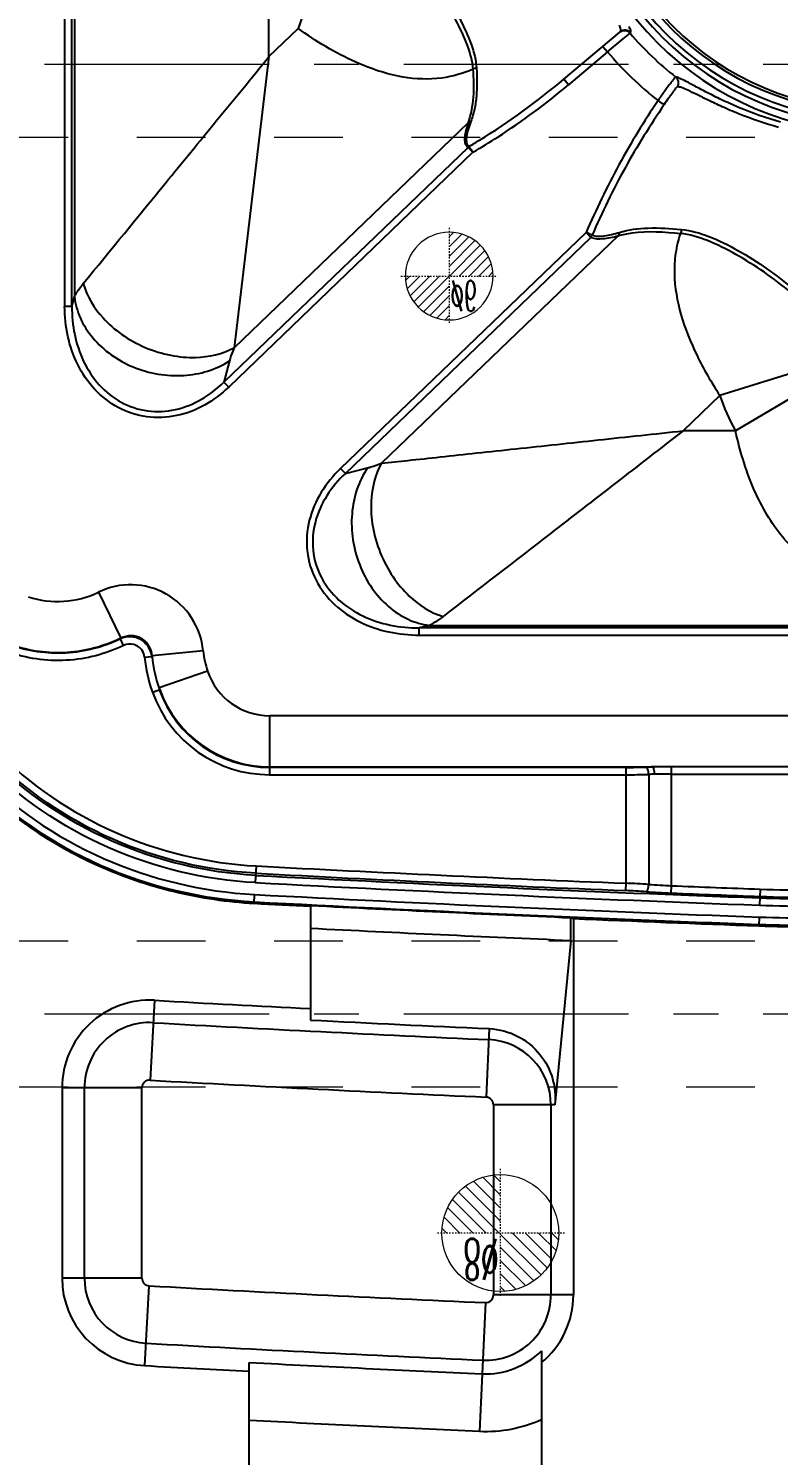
# Model space of a CAD drawing. Header units: millimetres. Extents: x 2634 to 3034, y 1430 to 1883.
# Drawn here: x 2706.3 to 2757.7, y 1497.5 to 1595.1 of the extents above; entities that cross this region are included whole.
import ezdxf
from ezdxf.enums import TextEntityAlignment as Align

# ---------------------------------------------------------------- set-up
doc = ezdxf.new("R2010")
doc.units = ezdxf.units.MM
doc.linetypes.add('CENTER', pattern=[0.6, 0.375, -0.075, 0.075, -0.075])
doc.linetypes.add('HIDDEN', pattern=[0.2, 0.1, -0.1])
doc.layers.add('cool', color=153, linetype='HIDDEN', lineweight=9)
doc.layers.add('epin', color=13, linetype='Continuous', lineweight=9)
doc.layers.add('DEFAULT_2', color=8, linetype='HIDDEN')
doc.styles.add('TXT05', font='txt.shx', dxfattribs={"width": 0.5, "bigfont": 'gbcbig.shx'})

# ---------------------------------------------------------------- blocks, each defined once
blk = doc.blocks.new('epin_ejp_8')
at = {"layer": 'epin'}
h = blk.add_hatch(dxfattribs=at)
h.set_pattern_fill('_ANSI31', color=123, scale=0.2, angle=90)
h.set_pattern_definition([(135, (170.5, -113), (-0.4490128, -0.4490128), [])])
h.paths.add_polyline_path([(0, 4, 0.414214), (-4, 0), (0, 0)])
h.paths.add_polyline_path([(4, 0), (0, 0), (0, -4, 0.414214)])
at = {"layer": 'epin', "color": 1, "linetype": 'CENTER', "ltscale": 0.16}
for p, q in [((0, -4.4), (0, 4.4)), ((-4.4, 0), (4.4, 0))]:
    blk.add_line(p, q, dxfattribs=at)
at = {"layer": 'epin'}
blk.add_circle((0, 0), 4, dxfattribs=at)
at = {"layer": 'epin', "color": 6, "style": 'TXT05', "width": 0.5}
blk.add_text('%%c8', height=2.8, dxfattribs=at).set_placement((1.327, 1.8), align=Align.MIDDLE)
blk = doc.blocks.new('epin_ejp_6')
at = {"layer": 'epin'}
h = blk.add_hatch(dxfattribs=at)
h.set_pattern_fill('_ANSI31', color=123, scale=0.15, angle=90)
h.set_pattern_definition([(135, (119, 124), (-0.3367596, -0.3367596), [])])
h.paths.add_polyline_path([(0, 3, 0.414214), (-3, 0), (0, 0)])
h.paths.add_polyline_path([(3, 0), (0, 0), (0, -3, 0.414214)])
at = {"layer": 'epin', "color": 1, "linetype": 'CENTER', "ltscale": 0.12}
for p, q in [((0, -3.3), (0, 3.3)), ((-3.3, 0), (3.3, 0))]:
    blk.add_line(p, q, dxfattribs=at)
at = {"layer": 'epin'}
blk.add_circle((0, 0), 3, dxfattribs=at)
at = {"layer": 'epin', "color": 6, "style": 'TXT05', "width": 0.5}
blk.add_text('%%c6', height=2.1, dxfattribs=at).set_placement((0.995, 1.35), align=Align.MIDDLE)

msp = doc.modelspace()

# ---------------------------------------------------------------- linework, layer by layer
at = {"color": 7, "linetype": 'Continuous'}
for p, q in [((2708.806, 1652.643), (2708.806, 1576.099)), ((2709.302, 1576.099), (2709.302, 1652.643)), ((2709.474, 1652.471), (2709.474, 1576.758)), ((2727.16, 1601.838), (2724.786, 1595.114)), ((2722.792, 1593.197), (2722.792, 1596.045)), ((2722.792, 1593.197), (2724.786, 1595.114)), ((2742.963, 1591.645), (2746.8, 1594.864)), ((2747.505, 1594.805), (2747.552, 1594.843)), ((2745.646, 1593.896), (2745.969, 1593.511)), ((2745.969, 1593.511), (2747.029, 1594.403)), ((2747.029, 1594.403), (2747.367, 1594.688)), ((2747.367, 1594.688), (2747.505, 1594.804)), ((2722.792, 1593.197), (2720.403, 1573.269)), ((2745.969, 1593.511), (2743.286, 1591.26)), ((2743.286, 1591.26), (2742.963, 1591.645)), ((2720.403, 1573.269), (2736.443, 1588.693)), ((2736.419, 1586.983), (2719.705, 1570.912)), ((2736.746, 1586.642), (2720.033, 1570.572)), ((2736.419, 1586.983), (2736.746, 1586.642)), ((2727.691, 1565.006), (2744.49, 1581.159)), ((2744.49, 1581.159), (2744.818, 1580.818)), ((2728.018, 1564.665), (2744.818, 1580.818)), ((2746.692, 1580.934), (2730.497, 1565.362)), ((2709.302, 1576.099), (2709.474, 1576.758)), ((2709.302, 1576.099), (2708.806, 1576.099)), ((2720.085, 1572.365), (2719.705, 1570.912)), ((2760.463, 1572.105), (2753.653, 1569.998)), ((2719.705, 1570.912), (2720.033, 1570.572)), ((2760.859, 1571.217), (2754.723, 1567.583)), ((2753.653, 1569.998), (2751.142, 1567.583)), ((2754.723, 1567.583), (2751.142, 1567.583)), ((2728.018, 1564.665), (2727.691, 1565.006)), ((2728.018, 1564.665), (2729.544, 1565.045)), ((2711.112, 1556.536), (2712.644, 1553.383)), ((2733.768, 1554.265), (2733.076, 1554.092)), ((2769.542, 1554.092), (2733.076, 1554.092)), ((2733.076, 1553.597), (2733.076, 1554.092)), ((2733.768, 1554.265), (2769.777, 1554.265)), ((2712.623, 1553.339), (2712.644, 1553.383)), ((2712.841, 1552.888), (2712.624, 1553.339)), ((2733.076, 1553.597), (2769.542, 1553.597)), ((2714.271, 1552.087), (2714.77, 1552.138)), ((2714.77, 1552.138), (2714.796, 1552.179)), ((2718.285, 1552.522), (2714.796, 1552.179)), ((2718.588, 1551.128), (2715.272, 1549.99)), ((2714.813, 1549.693), (2715.284, 1549.861)), ((2767.169, 1548.082), (2722.852, 1548.082)), ((2722.852, 1544.576), (2722.852, 1548.082)), ((2722.852, 1544.576), (2722.83, 1544.545)), ((2747.21, 1544.545), (2722.83, 1544.545)), ((2722.83, 1544.545), (2722.83, 1544.045)), ((2722.83, 1544.045), (2747.21, 1544.045)), ((2722.852, 1544.576), (2749.061, 1544.576)), ((2747.21, 1544.545), (2747.21, 1536.615)), ((2748.78, 1544.064), (2748.78, 1536.538)), ((2770.524, 1544.59), (2750.349, 1544.59)), ((2750.349, 1536.445), (2750.349, 1544.59)), ((2750.349, 1544.091), (2770.524, 1544.092)), ((2721.909, 1537.801), (2721.848, 1536.656)), ((2747.21, 1536.615), (2747.189, 1536.114)), ((2750.33, 1535.944), (2750.349, 1536.445)), ((2721.774, 1535.241), (2721.805, 1535.845)), ((2756.402, 1536.215), (2756.361, 1535.114)), ((2725.625, 1535.041), (2725.625, 1527.252)), ((2756.347, 1533.697), (2756.369, 1534.301)), ((2743.449, 1534.259), (2743.625, 1534.199)), ((2743.449, 1532.707), (2743.449, 1534.259)), ((2743.625, 1534.199), (2743.625, 1508.438)), ((2743.449, 1532.707), (2742.363, 1521.451)), ((2714.96, 1528.603), (2714.655, 1523.139)), ((2737.861, 1526.665), (2737.649, 1521.978)), ((2714.098, 1522.612), (2708.625, 1522.612)), ((2708.625, 1522.612), (2708.625, 1509.592)), ((2710.159, 1509.592), (2710.159, 1522.612)), ((2714.098, 1509.592), (2714.098, 1522.612)), ((2742.363, 1521.451), (2738.153, 1521.451)), ((2738.153, 1521.451), (2738.153, 1508.438)), ((2742.092, 1521.451), (2742.092, 1508.438)), ((2714.098, 1509.592), (2708.625, 1509.592)), ((2714.293, 1503.601), (2714.596, 1509.065)), ((2737.602, 1507.911), (2737.207, 1499.108)), ((2743.625, 1508.438), (2738.153, 1508.438)), ((2741.437, 1504.613), (2741.437, 1462.672)), ((2721.437, 1462.672), (2721.437, 1503.817))]:
    msp.add_line(p, q, dxfattribs=at)
for centre, radius, start, end in [((2764.246, 1609.037), 21.044, 180, 270), ((2764.246, 1609.037), 20.542, 180, 270), ((2764.246, 1609.037), 20.189, 180, 270), ((2764.246, 1609.037), 19.687, 180, 270), ((2764.246, 1609.037), 19.502, 180, 270), ((2764.246, 1609.037), 21.973, 220.3702, 231.72543), ((2764.246, 1609.037), 23.981, 220.34695, 231.825), ((2714.088, 1625.013), 44.084, 300.54386, 301.62961), ((2764.454, 1573.342), 11.306, 197.20244, 210.61639), ((2713.273, 1551.981), 1.505, 5.97687, 115.55645), ((2724.39, 1553.117), 10.171, 185.81261, 199.67255), ((2724.391, 1553.117), 9.656, 185.81301, 199.67325), ((2724.401, 1553.12), 6.145, 185.58732, 198.9195), ((2722.85, 1552.586), 4.504, 198.89633, 270.02772), ((2722.806, 1552.594), 7.971, 199.06081, 199.94133), ((2722.826, 1552.553), 8.508, 199.64314, 270.02726), ((2722.822, 1552.547), 8.001, 199.61058, 270.05988), ((2722.871, 1552.616), 8.04, 199.93248, 269.86551), ((2747.215, 1594.635), 50.09, 269.99446, 271.61079), ((2747.209, 1606.391), 62.347, 270.00097, 271.44378), ((2750.232, 1488.56), 56.029, 91.19725, 91.64557), ((2750.246, 1497.672), 46.416, 91.31794, 91.80994), ((2833.625, 3650.982), 2116.634, 266.973788, 267.659583), ((2833.625, 3650.982), 2116.133, 266.973788, 267.659583), ((2833.625, 3650.982), 2117.278, 266.973788, 267.908688), ((2833.625, 3650.982), 2116.778, 266.973788, 267.908688), ((2744.885, 1473.254), 63.404, 86.4788, 87.89915), ((2752.412, 1584.588), 48.187, 265.67745, 267.54734), ((2833.625, 3650.982), 2116.177, 267.744707, 267.908688), ((2833.625, 3650.982), 2118.593, 266.973788, 267.909704), ((2833.625, 3650.982), 2118.091, 266.973788, 267.909704), ((2745.163, 1485.975), 50.18, 86.06938, 87.6854), ((2752.67, 1595.537), 59.639, 266.08903, 267.75086), ((2833.625, 3650.982), 2116.678, 267.744707, 267.908688), ((2760.047, 1636.057), 100.51, 267.90869, 269.99988), ((2760.047, 1636.057), 100.41, 267.90869, 269.99988), ((2760.047, 1636.057), 99.909, 267.90869, 269.99988), ((2833.625, 3650.982), 2118.695, 266.973788, 267.078096), ((2833.625, 3650.982), 2118.643, 267.078023, 267.56057), ((2760.047, 1636.057), 101.011, 267.90869, 269.99988), ((2760.012, 1634.097), 99.862, 267.9097, 269.99988), ((2833.625, 3650.983), 2120.195, 267.080164, 267.562356), ((2833.625, 3650.982), 2118.695, 267.565403, 267.909704), ((2760.012, 1634.097), 100.467, 267.9097, 269.77041), ((2760.012, 1634.097), 100.364, 267.9097, 269.99988), ((2714.625, 1522.612), 6, 86.79985, 180), ((2833.625, 3650.983), 2125.695, 266.79985, 267.087725), ((2714.625, 1522.612), 4.467, 86.79985, 180), ((2833.625, 3650.983), 2127.228, 266.79985, 267.418836), ((2833.625, 3650.983), 2126.476, 267.088795, 267.418836), ((2737.625, 1521.451), 4.467, 0, 87.41884), ((2714.625, 1522.612), 0.528, 86.79985, 180), ((2833.625, 3650.983), 2131.168, 266.79985, 267.418836), ((2737.625, 1521.451), 0.528, 0, 87.41884), ((2714.625, 1509.592), 6, 180, 266.81927), ((2714.625, 1509.592), 4.467, 180, 266.81927), ((2714.625, 1509.592), 0.528, 180, 266.81927), ((2833.625, 3650.983), 2145.223, 266.819268, 267.434492), ((2737.625, 1508.438), 4.467, 267.43449, 0), ((2737.625, 1508.438), 0.528, 267.43449, 0), ((2737.625, 1508.438), 6, 309.43839, 0), ((2833.625, 3650.983), 2149.162, 266.819268, 267.434492), ((2737.625, 1508.438), 5.4, 267.43449, 314.90166), ((2833.625, 3650.983), 2150.695, 266.819268, 267.009875), ((2833.625, 3650.983), 2150.095, 267.00904, 267.434492), ((2833.625, 3650.983), 2154.034, 267.014514, 267.434492), ((2737.625, 1508.438), 9.339, 267.43449, 294.08781)]:
    msp.add_arc(centre, radius, start, end, dxfattribs=at)
for points, knots in [([(2736.763, 1592.339), (2736.72, 1592.892), (2736.396, 1594.053), (2735.27, 1596.378), (2734.222, 1598.119), (2733.523, 1599.328)], [0, 0, 0, 0, 0.214728, 0.459322, 1, 1, 1, 1]), ([(2733.742, 1599.469), (2734.119, 1598.86), (2734.831, 1597.64), (2735.847, 1595.855), (2736.635, 1594.137), (2736.978, 1592.962), (2736.994, 1592.402)], [0, 0, 0, 0, 0.274273, 0.541057, 0.785443, 1, 1, 1, 1]), ([(2736.763, 1592.34), (2736.08, 1592.037), (2734.49, 1591.578), (2731.677, 1591.695), (2728.302, 1592.857), (2726.015, 1594.236), (2724.786, 1595.114)], [0, 0, 0, 0, 0.1745, 0.380272, 0.647238, 1, 1, 1, 1]), ([(2746.846, 1594.903), (2746.884, 1594.935), (2746.878, 1595.121), (2746.821, 1595.25), (2746.781, 1595.345)], [0, 0, 0, 0, 0.328603, 1, 1, 1, 1]), ([(2746.8, 1594.864), (2746.866, 1594.92), (2747.03, 1594.997), (2747.211, 1594.982), (2747.292, 1594.952)], [0, 0, 0, 0, 0.499877, 1, 1, 1, 1]), ([(2746.846, 1594.903), (2746.917, 1594.962), (2747.085, 1595.038), (2747.267, 1595.018), (2747.344, 1594.989)], [0, 0, 0, 0, 0.528144, 1, 1, 1, 1]), ([(2747.344, 1594.989), (2747.363, 1594.982), (2747.441, 1594.947), (2747.509, 1594.892), (2747.551, 1594.843)], [0, 0, 0, 0, 0.240318, 1, 1, 1, 1]), ([(2747.552, 1594.843), (2747.564, 1594.854), (2747.575, 1594.904), (2747.537, 1595.044), (2747.48, 1595.163), (2747.434, 1595.253)], [0, 0, 0, 0, 0.112989, 0.306072, 1, 1, 1, 1]), ([(2710.084, 1577.662), (2711.957, 1579.952), (2714.994, 1583.659), (2719.223, 1588.844), (2721.599, 1591.722), (2722.792, 1593.197)], [0, 0, 0, 0, 0.442107, 0.716375, 1, 1, 1, 1]), ([(2736.443, 1588.693), (2736.637, 1589.245), (2736.857, 1590.47), (2736.812, 1591.7), (2736.763, 1592.339)], [0, 0, 0, 0, 0.476998, 1, 1, 1, 1]), ([(2736.994, 1592.402), (2737.033, 1591.76), (2737.053, 1590.815), (2736.874, 1589.594), (2736.708, 1589.027), (2736.611, 1588.753)], [0, 0, 0, 0, 0.522119, 0.763636, 1, 1, 1, 1]), ([(2736.746, 1586.642), (2737.325, 1586.978), (2739.602, 1588.374), (2741.751, 1589.975), (2743.286, 1591.26)], [0, 0, 0, 0, 0.250585, 1, 1, 1, 1]), ([(2750.635, 1591.787), (2750.616, 1591.785), (2750.57, 1591.734), (2750.487, 1591.647), (2750.37, 1591.494), (2750.222, 1591.298), (2750.046, 1591.058), (2749.776, 1590.684), (2749.566, 1590.389), (2749.424, 1590.185)], [0, 0, 0, 0, 0.029064, 0.091857, 0.187172, 0.311561, 0.460704, 0.629389, 1, 1, 1, 1]), ([(2750.746, 1591.123), (2750.73, 1591.123), (2750.69, 1591.085), (2750.626, 1591.015), (2750.537, 1590.899), (2750.426, 1590.748), (2750.296, 1590.566), (2750.098, 1590.283), (2749.945, 1590.06), (2749.842, 1589.905)], [0, 0, 0, 0, 0.032392, 0.097253, 0.19376, 0.318562, 0.467225, 0.634306, 1, 1, 1, 1]), ([(2750.746, 1591.123), (2750.811, 1591.226), (2750.865, 1591.486), (2750.729, 1591.713), (2750.635, 1591.787)], [0, 0, 0, 0, 0.503921, 1, 1, 1, 1]), ([(2757.791, 1588.709), (2756.821, 1588.986), (2755.46, 1589.469), (2753.811, 1590.212), (2752.824, 1590.706), (2752.023, 1591.131), (2751.406, 1591.465), (2750.969, 1591.678), (2750.728, 1591.778), (2750.635, 1591.787)], [0, 0, 0, 0, 0.387839, 0.553066, 0.695095, 0.811828, 0.901797, 0.964351, 1, 1, 1, 1]), ([(2757.663, 1588.346), (2756.737, 1588.603), (2755.437, 1589.051), (2753.854, 1589.734), (2752.902, 1590.186), (2752.125, 1590.57), (2751.519, 1590.868), (2751.085, 1591.052), (2750.839, 1591.127), (2750.746, 1591.123)], [0, 0, 0, 0, 0.386185, 0.550742, 0.692457, 0.809194, 0.899458, 0.962778, 1, 1, 1, 1]), ([(2749.424, 1590.185), (2748.468, 1588.76), (2746.671, 1585.828), (2745.177, 1582.732), (2744.49, 1581.159)], [0, 0, 0, 0, 0.499868, 1, 1, 1, 1]), ([(2749.842, 1589.905), (2749.828, 1589.914), (2749.685, 1590.001), (2749.547, 1590.096), (2749.424, 1590.185)], [0, 0, 0, 0, 0.095461, 1, 1, 1, 1]), ([(2749.842, 1589.905), (2748.894, 1588.492), (2747.082, 1585.607), (2745.582, 1582.543), (2744.92, 1580.976)], [0, 0, 0, 0, 0.500081, 1, 1, 1, 1]), ([(2736.443, 1588.693), (2736.419, 1588.624), (2736.333, 1588.362), (2736.258, 1588.096), (2736.22, 1587.897)], [0, 0, 0, 0, 0.264101, 1, 1, 1, 1]), ([(2736.611, 1588.753), (2736.542, 1588.573), (2736.422, 1588.231), (2736.314, 1587.807), (2736.29, 1587.503), (2736.308, 1587.313), (2736.37, 1587.153), (2736.448, 1587.074), (2736.491, 1587.045)], [0, 0, 0, 0, 0.319139, 0.600685, 0.719891, 0.823328, 0.913829, 1, 1, 1, 1]), ([(2736.22, 1587.897), (2736.201, 1587.797), (2736.175, 1587.61), (2736.181, 1587.347), (2736.252, 1587.123), (2736.359, 1587.018), (2736.419, 1586.983)], [0, 0, 0, 0, 0.306452, 0.568444, 0.791086, 1, 1, 1, 1]), ([(2736.746, 1586.642), (2736.698, 1586.727), (2736.615, 1586.863), (2736.521, 1586.992), (2736.491, 1587.045)], [0, 0, 0, 0, 0.614285, 1, 1, 1, 1]), ([(2744.92, 1580.976), (2744.862, 1580.998), (2744.72, 1581.064), (2744.577, 1581.124), (2744.49, 1581.159)], [0, 0, 0, 0, 0.399235, 1, 1, 1, 1]), ([(2744.92, 1580.976), (2745.038, 1580.932), (2745.314, 1580.889), (2745.942, 1580.932), (2746.431, 1581.061), (2746.771, 1581.162)], [0, 0, 0, 0, 0.200689, 0.436156, 1, 1, 1, 1]), ([(2746.692, 1580.934), (2747.005, 1581.022), (2748.41, 1581.301), (2749.855, 1581.203), (2750.949, 1581.088)], [0, 0, 0, 0, 0.228533, 1, 1, 1, 1]), ([(2746.771, 1581.162), (2747.411, 1581.351), (2748.842, 1581.53), (2750.265, 1581.438), (2751.018, 1581.364)], [0, 0, 0, 0, 0.468878, 1, 1, 1, 1]), ([(2751.018, 1581.364), (2751.662, 1581.299), (2753.008, 1580.912), (2754.943, 1579.941), (2756.885, 1578.713), (2758.116, 1577.748), (2758.709, 1577.242)], [0, 0, 0, 0, 0.220317, 0.469298, 0.735119, 1, 1, 1, 1]), ([(2744.818, 1580.818), (2745.073, 1580.716), (2745.734, 1580.706), (2746.347, 1580.842), (2746.692, 1580.934)], [0, 0, 0, 0, 0.436034, 1, 1, 1, 1]), ([(2750.949, 1581.088), (2750.801, 1580.645), (2750.583, 1579.736), (2750.473, 1577.857), (2750.912, 1575.453), (2752.042, 1572.661), (2753.079, 1570.878), (2753.653, 1569.998)], [0, 0, 0, 0, 0.118881, 0.236364, 0.476754, 0.732612, 1, 1, 1, 1]), ([(2758.516, 1577.035), (2757.935, 1577.533), (2756.713, 1578.464), (2754.801, 1579.661), (2752.903, 1580.624), (2751.583, 1581.018), (2750.949, 1581.088)], [0, 0, 0, 0, 0.264583, 0.53025, 0.779307, 1, 1, 1, 1]), ([(2709.474, 1576.758), (2709.51, 1576.83), (2709.687, 1577.149), (2709.905, 1577.443), (2710.084, 1577.662)], [0, 0, 0, 0, 0.221294, 1, 1, 1, 1]), ([(2710.084, 1577.662), (2710.324, 1576.791), (2711.13, 1575.478), (2712.711, 1574.109), (2714.292, 1573.232), (2716.021, 1572.7), (2718.103, 1572.509), (2719.608, 1572.838), (2720.403, 1573.269)], [0, 0, 0, 0, 0.216749, 0.353016, 0.5, 0.646984, 0.783251, 1, 1, 1, 1]), ([(2709.474, 1576.758), (2709.532, 1576.256), (2709.827, 1575.238), (2711.008, 1573.387), (2712.949, 1572.038), (2715.184, 1571.403), (2717.463, 1571.268), (2719.167, 1571.768), (2720.085, 1572.365)], [0, 0, 0, 0, 0.113819, 0.234026, 0.488899, 0.621874, 0.753677, 1, 1, 1, 1]), ([(2720.033, 1570.572), (2719.525, 1570.114), (2718.44, 1569.258), (2716.494, 1568.512), (2714.408, 1568.417), (2712.418, 1569.069), (2710.779, 1570.362), (2709.623, 1572.085), (2708.941, 1574.042), (2708.823, 1575.415), (2708.806, 1576.099)], [0, 0, 0, 0, 0.125169, 0.250169, 0.375044, 0.499919, 0.624855, 0.749803, 0.874852, 1, 1, 1, 1]), ([(2709.302, 1576.099), (2709.298, 1575.452), (2709.42, 1574.155), (2710.029, 1572.303), (2711.093, 1570.671), (2712.609, 1569.444), (2714.464, 1568.833), (2716.413, 1568.935), (2718.218, 1569.666), (2719.245, 1570.46), (2719.705, 1570.912)], [0, 0, 0, 0, 0.126338, 0.251964, 0.377061, 0.501443, 0.625403, 0.749588, 0.874192, 1, 1, 1, 1]), ([(2720.403, 1573.269), (2720.369, 1573.191), (2720.248, 1572.895), (2720.144, 1572.592), (2720.085, 1572.365)], [0, 0, 0, 0, 0.266119, 1, 1, 1, 1]), ([(2730.497, 1565.362), (2731.093, 1565.433), (2732.434, 1565.567), (2734.606, 1565.805), (2737.073, 1566.07), (2740.676, 1566.456), (2745.384, 1566.971), (2749.204, 1567.365), (2751.142, 1567.583)], [0, 0, 0, 0, 0.08675, 0.194661, 0.315733, 0.445135, 0.718268, 1, 1, 1, 1]), ([(2751.142, 1567.583), (2749.594, 1566.398), (2746.567, 1564.034), (2741.087, 1559.806), (2737.157, 1556.761), (2734.721, 1554.875)], [0, 0, 0, 0, 0.281733, 0.554865, 1, 1, 1, 1]), ([(2764.454, 1557.341), (2763.151, 1557.341), (2760.576, 1557.862), (2758.087, 1559.946), (2756.727, 1562.02), (2755.871, 1563.752), (2755.21, 1565.626), (2754.868, 1566.923), (2754.723, 1567.583)], [0, 0, 0, 0, 0.254621, 0.491325, 0.612518, 0.738179, 0.867882, 1, 1, 1, 1]), ([(2727.691, 1565.006), (2727.196, 1564.512), (2726.286, 1563.431), (2725.44, 1561.476), (2725.274, 1559.345), (2725.898, 1557.294), (2727.209, 1555.608), (2728.972, 1554.426), (2730.974, 1553.734), (2732.377, 1553.613), (2733.076, 1553.597)], [0, 0, 0, 0, 0.125141, 0.25018, 0.375072, 0.499933, 0.624868, 0.749809, 0.87486, 1, 1, 1, 1]), ([(2728.018, 1564.665), (2727.537, 1564.213), (2726.681, 1563.197), (2725.858, 1561.381), (2725.683, 1559.391), (2726.27, 1557.477), (2727.517, 1555.917), (2729.189, 1554.83), (2731.086, 1554.211), (2732.413, 1554.088), (2733.076, 1554.093)], [0, 0, 0, 0, 0.125872, 0.250482, 0.374613, 0.498463, 0.622779, 0.747894, 0.873585, 1, 1, 1, 1]), ([(2729.544, 1565.045), (2728.916, 1564.135), (2728.195, 1561.838), (2728.661, 1558.903), (2729.76, 1556.818), (2730.891, 1555.532), (2732.247, 1554.629), (2733.266, 1554.325), (2733.768, 1554.265)], [0, 0, 0, 0, 0.246349, 0.509651, 0.641117, 0.767673, 0.887216, 1, 1, 1, 1]), ([(2729.544, 1565.045), (2729.62, 1565.064), (2729.944, 1565.152), (2730.259, 1565.267), (2730.497, 1565.362)], [0, 0, 0, 0, 0.234046, 1, 1, 1, 1]), ([(2730.497, 1565.362), (2730.046, 1564.58), (2729.691, 1563.073), (2729.846, 1560.973), (2730.352, 1559.21), (2731.209, 1557.588), (2732.553, 1555.967), (2733.854, 1555.127), (2734.721, 1554.875)], [0, 0, 0, 0, 0.214984, 0.35179, 0.5, 0.64821, 0.785015, 1, 1, 1, 1]), ([(2693.567, 1563.422), (2693.666, 1561.587), (2694.209, 1557.944), (2696.571, 1551.053), (2701.766, 1543.42), (2709.403, 1538.233), (2716.295, 1535.878), (2719.939, 1535.339), (2721.774, 1535.241)], [0, 0, 0, 0, 0.126635, 0.252117, 0.500026, 0.747908, 0.873372, 1, 1, 1, 1]), ([(2693.67, 1563.428), (2693.864, 1559.826), (2695.583, 1552.623), (2701.849, 1543.506), (2710.972, 1537.247), (2718.177, 1535.535), (2721.779, 1535.344)], [0, 0, 0, 0, 0.249958, 0.499987, 0.750028, 1, 1, 1, 1]), ([(2694.171, 1563.455), (2694.362, 1559.913), (2696.051, 1552.832), (2702.212, 1543.869), (2711.181, 1537.716), (2718.264, 1536.033), (2721.805, 1535.845)], [0, 0, 0, 0, 0.249984, 0.499987, 0.750004, 1, 1, 1, 1]), ([(2721.848, 1536.657), (2718.405, 1536.839), (2711.519, 1538.475), (2702.799, 1544.456), (2696.81, 1553.171), (2695.168, 1560.055), (2694.982, 1563.498)], [0, 0, 0, 0, 0.249984, 0.50002, 0.750032, 1, 1, 1, 1]), ([(2721.875, 1537.157), (2718.492, 1537.336), (2711.727, 1538.943), (2703.161, 1544.819), (2697.278, 1553.38), (2695.665, 1560.143), (2695.482, 1563.525)], [0, 0, 0, 0, 0.250011, 0.500019, 0.750001, 1, 1, 1, 1]), ([(2721.882, 1537.301), (2718.517, 1537.479), (2711.787, 1539.077), (2703.265, 1544.923), (2697.412, 1553.44), (2695.808, 1560.168), (2695.626, 1563.533)], [0, 0, 0, 0, 0.249977, 0.500023, 0.750041, 1, 1, 1, 1]), ([(2696.127, 1563.56), (2696.305, 1560.256), (2697.88, 1553.649), (2703.627, 1545.285), (2711.995, 1539.546), (2718.604, 1537.976), (2721.909, 1537.801)], [0, 0, 0, 0, 0.249991, 0.499977, 0.749994, 1, 1, 1, 1]), ([(2718.285, 1552.522), (2718.208, 1553.315), (2717.662, 1554.888), (2715.849, 1556.584), (2713.456, 1557.243), (2711.829, 1556.885), (2711.112, 1556.536)], [0, 0, 0, 0, 0.250034, 0.500007, 0.749976, 1, 1, 1, 1]), ([(2706.334, 1556.23), (2707.101, 1555.967), (2708.762, 1555.757), (2710.379, 1556.18), (2711.112, 1556.537)], [0, 0, 0, 0, 0.498653, 1, 1, 1, 1]), ([(2734.721, 1554.875), (2734.638, 1554.811), (2734.335, 1554.586), (2734.014, 1554.382), (2733.768, 1554.265)], [0, 0, 0, 0, 0.278264, 1, 1, 1, 1]), ([(2712.841, 1552.888), (2711.622, 1552.301), (2708.929, 1551.597), (2706.171, 1552), (2704.897, 1552.456)], [0, 0, 0, 0, 0.499824, 1, 1, 1, 1]), ([(2712.624, 1553.339), (2711.464, 1552.781), (2708.901, 1552.11), (2706.277, 1552.494), (2705.066, 1552.927)], [0, 0, 0, 0, 0.50001, 1, 1, 1, 1]), ([(2712.644, 1553.383), (2711.506, 1552.83), (2708.986, 1552.153), (2706.397, 1552.502), (2705.195, 1552.914)], [0, 0, 0, 0, 0.499017, 1, 1, 1, 1]), ([(2714.796, 1552.178), (2714.778, 1552.422), (2714.621, 1552.902), (2714.087, 1553.435), (2713.353, 1553.612), (2712.862, 1553.495), (2712.644, 1553.383)], [0, 0, 0, 0, 0.252919, 0.5, 0.747085, 1, 1, 1, 1]), ([(2714.108, 1552.539), (2714.042, 1552.638), (2713.876, 1552.816), (2713.443, 1553.023), (2713.052, 1552.989), (2712.841, 1552.888)], [0, 0, 0, 0, 0.251844, 0.502367, 1, 1, 1, 1]), ([(2748.78, 1544.064), (2748.777, 1544.179), (2748.759, 1544.338), (2748.693, 1544.504), (2748.646, 1544.559), (2748.623, 1544.565)], [0, 0, 0, 0, 0.635998, 0.86386, 1, 1, 1, 1]), ([(2750.349, 1544.59), (2750.026, 1544.59), (2749.597, 1544.586), (2749.167, 1544.578), (2749.061, 1544.576)], [0, 0, 0, 0, 0.752346, 1, 1, 1, 1]), ([(2749.178, 1544.075), (2749.176, 1544.189), (2749.163, 1544.347), (2749.114, 1544.509), (2749.081, 1544.569), (2749.061, 1544.576)], [0, 0, 0, 0, 0.652171, 0.878218, 1, 1, 1, 1]), ([(2750.349, 1544.091), (2750.251, 1544.091), (2749.86, 1544.09), (2749.47, 1544.082), (2749.178, 1544.075)], [0, 0, 0, 0, 0.252042, 1, 1, 1, 1]), ([(2748.602, 1536.037), (2748.627, 1536.043), (2748.676, 1536.097), (2748.748, 1536.261), (2748.772, 1536.422), (2748.78, 1536.538)], [0, 0, 0, 0, 0.135888, 0.364123, 1, 1, 1, 1]), ([(2737.861, 1526.665), (2738.538, 1526.635), (2739.87, 1526.278), (2741.416, 1525.006), (2742.304, 1523.304), (2742.421, 1522.051), (2742.363, 1521.451)], [0, 0, 0, 0, 0.26582, 0.520673, 0.76351, 1, 1, 1, 1])]:
    msp.add_open_spline(points, degree=3, knots=knots, dxfattribs=at)
for points in [[(2747.292, 1594.952), (2747.373, 1594.923), (2747.449, 1594.87), (2747.505, 1594.805)], [(2736.994, 1592.402), (2736.914, 1592.394), (2736.835, 1592.374), (2736.763, 1592.339)], [(2737.207, 1587.477), (2739.224, 1588.719), (2741.148, 1590.122), (2742.963, 1591.645)], [(2736.611, 1588.753), (2736.552, 1588.743), (2736.494, 1588.723), (2736.443, 1588.693)], [(2736.491, 1587.045), (2736.466, 1587.026), (2736.441, 1587.006), (2736.419, 1586.983)], [(2746.771, 1581.162), (2746.763, 1581.082), (2746.737, 1581.001), (2746.692, 1580.934)], [(2751.018, 1581.364), (2751.012, 1581.27), (2750.99, 1581.174), (2750.949, 1581.088)], [(2744.818, 1580.818), (2744.86, 1580.864), (2744.895, 1580.919), (2744.92, 1580.976)], [(2714.271, 1552.087), (2714.255, 1552.246), (2714.196, 1552.405), (2714.108, 1552.539)]]:
    msp.add_open_spline(points, degree=3, dxfattribs=at)
at = {"layer": 'cool', "color": 1, "linetype": 'CENTER', "ltscale": 41}
for p, q in [((2633.625, 1592.672), (3033.625, 1592.672)), ((2633.625, 1527.672), (3033.625, 1527.672))]:
    msp.add_line(p, q, dxfattribs=at)
at = {"layer": 'cool', "ltscale": 47}
for p, q in [((2647.955, 1587.672), (3019.295, 1587.672)), ((2647.955, 1532.672), (3019.295, 1532.672)), ((2647.955, 1522.672), (3019.295, 1522.672))]:
    msp.add_line(p, q, dxfattribs=at)
at = {"layer": 'DEFAULT_2', "color": 8, "linetype": 'HIDDEN', "ltscale": 0.04}
for p, q in [((2746.846, 1594.903), (2746.8, 1594.864)), ((2725.625, 1535.094), (2725.625, 1535.041))]:
    msp.add_line(p, q, dxfattribs=at)

# ---------------------------------------------------------------- block references
at = {"layer": 'epin', "xscale": -1, "rotation": 180}
msp.add_blockref('epin_ejp_6', (2735.125, 1578.172), dxfattribs=at)
at = {"layer": 'epin', "rotation": 180}
msp.add_blockref('epin_ejp_8', (2738.625, 1512.672), dxfattribs=at)

doc.saveas('drawing.dxf')
